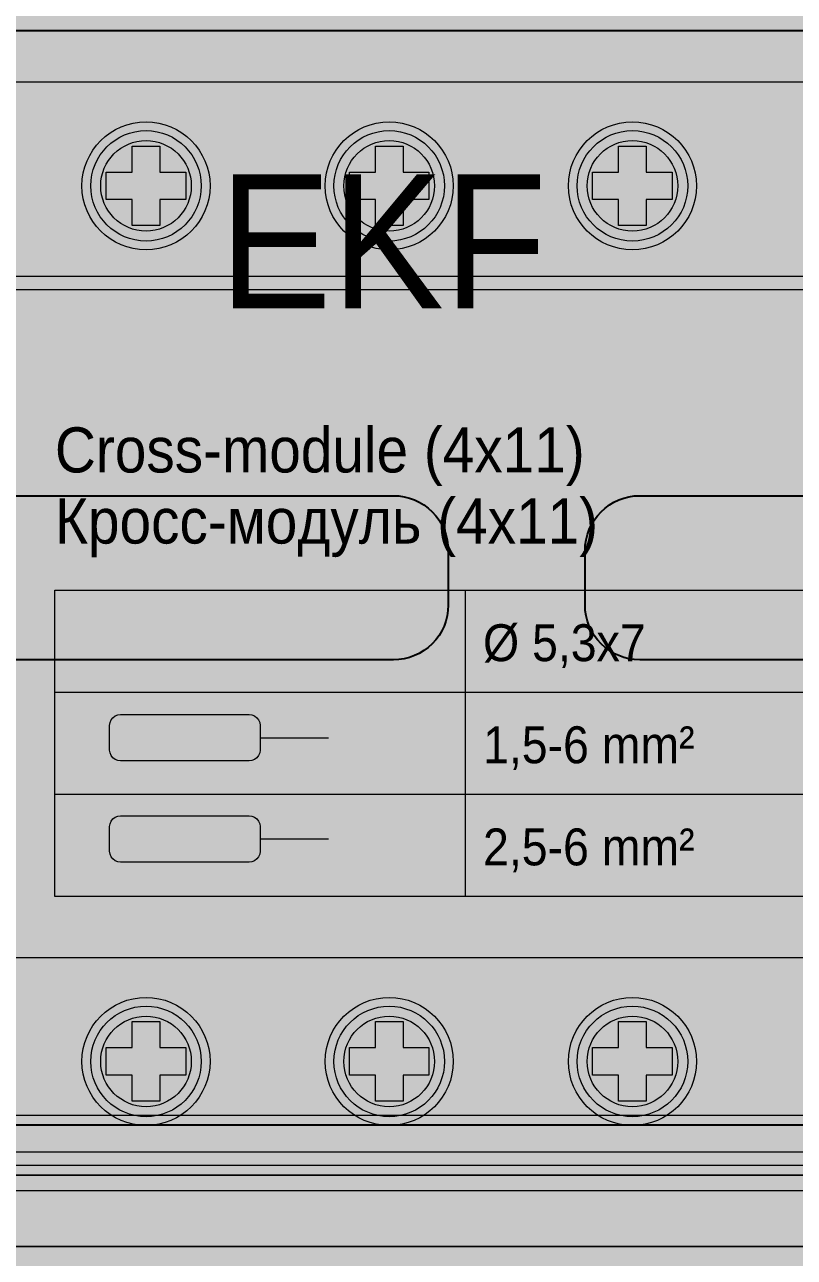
# Model space of a CAD drawing. Header units: millimetres. Extents: x 2517 to 4319, y 573 to 1664.
# Drawn here: x 2720.29 to 2748.43, y 631.24 to 676.32 of the extents above; entities that cross this region are included whole.
import ezdxf

# ---------------------------------------------------------------- set-up
doc = ezdxf.new("R2010")
doc.units = ezdxf.units.MM
for name, color, linetype, lineweight in [('EKF_DETAILS', 7, 'Continuous', 5), ('EKF_FILL', 7, 'Continuous', 5), ('EKF_LABELS', 7, 'Continuous', 5), ('EKF_TERMINALS', 7, 'Continuous', 5)]:
    doc.layers.add(name, color=color, linetype=linetype, lineweight=lineweight)
doc.styles.add('EKF_ARIAL', font='arial.ttf')

# ---------------------------------------------------------------- blocks, each defined once
blk = doc.blocks.new('*U7')
at = {"ltscale": 2}
blk.add_lwpolyline([(0, 20), (0, -20), (895.8, -20), (895.8, 20), (0, 20)], dxfattribs=at)
for points in [[(190.234, 3), (206.234, 3, -0.414214), (208.234, 1), (208.234, -1, -0.414214), (206.234, -3), (190.234, -3, -0.414214), (188.234, -1), (188.234, 1, -0.414214)], [(215.234, 3), (231.234, 3, -0.414214), (233.234, 1), (233.234, -1, -0.414214), (231.234, -3), (215.234, -3, -0.414214), (213.234, -1), (213.234, 1, -0.414214)]]:
    blk.add_lwpolyline(points, format="xyb", close=True, dxfattribs=at)
blk = doc.blocks.new('EKF_CM_4x11')
at = {"layer": 'EKF_FILL', "true_color": 0xe3e8e5}
blk.add_hatch(color=254, dxfattribs=at).paths.add_polyline_path([(105.3, 88.1), (105.611, 88.059), (105.9, 87.939), (106.149, 87.749), (106.339, 87.5), (106.459, 87.211), (106.5, 86.9), (106.5, 1.2), (106.459, 0.889), (106.339, 0.6), (106.149, 0.351), (105.9, 0.161), (105.611, 0.041), (105.3, 0), (1.2, 0), (0.889, 0.041), (0.6, 0.161), (0.351, 0.351), (0.161, 0.6), (0.041, 0.889), (0, 1.2), (0, 86.9), (0.041, 87.211), (0.161, 87.5), (0.351, 87.749), (0.6, 87.939), (0.889, 88.059), (1.2, 88.1)])
at = {"layer": 'EKF_FILL', "true_color": 0x55564e}
blk.add_hatch(color=251, dxfattribs=at).paths.add_polyline_path([(103.3, 87.7), (103.481, 87.676), (103.65, 87.606), (103.795, 87.495), (103.906, 87.35), (103.976, 87.181), (104, 87), (104, 1.4), (103.976, 1.219), (103.906, 1.05), (103.795, 0.905), (103.65, 0.794), (103.481, 0.724), (103.3, 0.7), (3.2, 0.7), (3.019, 0.724), (2.85, 0.794), (2.705, 0.905), (2.594, 1.05), (2.524, 1.219), (2.5, 1.4), (2.5, 87), (2.524, 87.181), (2.594, 87.35), (2.705, 87.495), (2.85, 87.606), (3.019, 87.676), (3.2, 87.7)])
at = {"layer": 'EKF_FILL', "true_color": 0x66665a}
blk.add_hatch(color=251, dxfattribs=at).paths.add_polyline_path([(102.1, 86.5), (102.204, 86.486), (102.3, 86.446), (102.383, 86.383), (102.446, 86.3), (102.486, 86.204), (102.5, 86.1), (102.5, 2.3), (102.486, 2.196), (102.446, 2.1), (102.383, 2.017), (102.3, 1.954), (102.204, 1.914), (102.1, 1.9), (4.4, 1.9), (4.296, 1.914), (4.2, 1.954), (4.117, 2.017), (4.054, 2.1), (4.014, 2.196), (4, 2.3), (4, 86.1), (4.014, 86.204), (4.054, 86.3), (4.117, 86.383), (4.2, 86.446), (4.296, 86.486), (4.4, 86.5)])
at = {"layer": 'EKF_FILL', "true_color": 0x8b805d}
for points in [[(100, 63.481), (100.104, 63.467), (100.2, 63.427), (100.283, 63.363), (100.346, 63.281), (100.386, 63.184), (100.4, 63.081), (100.4, 56.281), (100.386, 56.177), (100.346, 56.081), (100.283, 55.998), (100.2, 55.934), (100.104, 55.894), (100, 55.881), (6.5, 55.881), (6.396, 55.894), (6.3, 55.934), (6.217, 55.998), (6.154, 56.081), (6.114, 56.177), (6.1, 56.281), (6.1, 63.081), (6.114, 63.184), (6.154, 63.281), (6.217, 63.363), (6.3, 63.427), (6.396, 63.467), (6.5, 63.481)], [(100, 31.463), (100.104, 31.45), (100.2, 31.41), (100.283, 31.346), (100.346, 31.264), (100.386, 31.167), (100.4, 31.064), (100.4, 24.264), (100.386, 24.16), (100.346, 24.064), (100.283, 23.981), (100.2, 23.917), (100.104, 23.877), (100, 23.863), (6.5, 23.863), (6.396, 23.877), (6.3, 23.917), (6.217, 23.981), (6.154, 24.064), (6.114, 24.16), (6.1, 24.264), (6.1, 31.064), (6.114, 31.167), (6.154, 31.264), (6.217, 31.346), (6.3, 31.41), (6.396, 31.45), (6.5, 31.463)]]:
    blk.add_hatch(color=45, dxfattribs=at).paths.add_polyline_path(points)
at = {"layer": 'EKF_FILL', "true_color": 0x625f4e}
for points in [[(28.92, 59.681), (28.9, 59.375), (28.84, 59.075), (28.742, 58.785), (28.606, 58.511), (28.436, 58.256), (28.235, 58.026), (28.005, 57.824), (27.75, 57.654), (27.475, 57.519), (27.186, 57.42), (26.885, 57.361), (26.58, 57.341), (26.275, 57.361), (25.974, 57.42), (25.685, 57.519), (25.41, 57.654), (25.155, 57.824), (24.925, 58.026), (24.724, 58.256), (24.554, 58.511), (24.418, 58.785), (24.32, 59.075), (24.26, 59.375), (24.24, 59.681), (24.26, 59.986), (24.32, 60.286), (24.418, 60.576), (24.554, 60.851), (24.724, 61.105), (24.925, 61.335), (25.155, 61.537), (25.41, 61.707), (25.685, 61.842), (25.974, 61.941), (26.275, 62.001), (26.58, 62.021), (26.885, 62.001), (27.186, 61.941), (27.475, 61.842), (27.75, 61.707), (28.005, 61.537), (28.235, 61.335), (28.436, 61.105), (28.606, 60.851), (28.742, 60.576), (28.84, 60.286), (28.9, 59.986)], [(37.81, 59.681), (37.79, 59.375), (37.73, 59.075), (37.632, 58.785), (37.496, 58.511), (37.326, 58.256), (37.125, 58.026), (36.895, 57.824), (36.64, 57.654), (36.365, 57.519), (36.076, 57.42), (35.775, 57.361), (35.47, 57.341), (35.165, 57.361), (34.864, 57.42), (34.575, 57.519), (34.3, 57.654), (34.045, 57.824), (33.815, 58.026), (33.614, 58.256), (33.444, 58.511), (33.308, 58.785), (33.21, 59.075), (33.15, 59.375), (33.13, 59.681), (33.15, 59.986), (33.21, 60.286), (33.308, 60.576), (33.444, 60.851), (33.614, 61.105), (33.815, 61.335), (34.045, 61.537), (34.3, 61.707), (34.575, 61.842), (34.864, 61.941), (35.165, 62.001), (35.47, 62.021), (35.775, 62.001), (36.076, 61.941), (36.365, 61.842), (36.64, 61.707), (36.895, 61.537), (37.125, 61.335), (37.326, 61.105), (37.496, 60.851), (37.632, 60.576), (37.73, 60.286), (37.79, 59.986)], [(46.7, 59.681), (46.68, 59.375), (46.62, 59.075), (46.522, 58.785), (46.386, 58.511), (46.216, 58.256), (46.015, 58.026), (45.785, 57.824), (45.53, 57.654), (45.255, 57.519), (44.966, 57.42), (44.665, 57.361), (44.36, 57.341), (44.055, 57.361), (43.754, 57.42), (43.465, 57.519), (43.19, 57.654), (42.935, 57.824), (42.705, 58.026), (42.504, 58.256), (42.334, 58.511), (42.198, 58.785), (42.1, 59.075), (42.04, 59.375), (42.02, 59.681), (42.04, 59.986), (42.1, 60.286), (42.198, 60.576), (42.334, 60.851), (42.504, 61.105), (42.705, 61.335), (42.935, 61.537), (43.19, 61.707), (43.465, 61.842), (43.754, 61.941), (44.055, 62.001), (44.36, 62.021), (44.665, 62.001), (44.966, 61.941), (45.255, 61.842), (45.53, 61.707), (45.785, 61.537), (46.015, 61.335), (46.216, 61.105), (46.386, 60.851), (46.522, 60.576), (46.62, 60.286), (46.68, 59.986)], [(28.92, 27.664), (28.9, 27.358), (28.84, 27.058), (28.742, 26.768), (28.606, 26.494), (28.436, 26.239), (28.235, 26.009), (28.005, 25.807), (27.75, 25.637), (27.475, 25.502), (27.186, 25.403), (26.885, 25.344), (26.58, 25.324), (26.275, 25.344), (25.974, 25.403), (25.685, 25.502), (25.41, 25.637), (25.155, 25.807), (24.925, 26.009), (24.724, 26.239), (24.554, 26.494), (24.418, 26.768), (24.32, 27.058), (24.26, 27.358), (24.24, 27.664), (24.26, 27.969), (24.32, 28.269), (24.418, 28.559), (24.554, 28.834), (24.724, 29.088), (24.925, 29.318), (25.155, 29.52), (25.41, 29.69), (25.685, 29.825), (25.974, 29.924), (26.275, 29.983), (26.58, 30.004), (26.885, 29.983), (27.186, 29.924), (27.475, 29.825), (27.75, 29.69), (28.005, 29.52), (28.235, 29.318), (28.436, 29.088), (28.606, 28.834), (28.742, 28.559), (28.84, 28.269), (28.9, 27.969)], [(37.81, 27.664), (37.79, 27.358), (37.73, 27.058), (37.632, 26.768), (37.496, 26.494), (37.326, 26.239), (37.125, 26.009), (36.895, 25.807), (36.64, 25.637), (36.365, 25.502), (36.076, 25.403), (35.775, 25.344), (35.47, 25.324), (35.165, 25.344), (34.864, 25.403), (34.575, 25.502), (34.3, 25.637), (34.045, 25.807), (33.815, 26.009), (33.614, 26.239), (33.444, 26.494), (33.308, 26.768), (33.21, 27.058), (33.15, 27.358), (33.13, 27.664), (33.15, 27.969), (33.21, 28.269), (33.308, 28.559), (33.444, 28.834), (33.614, 29.088), (33.815, 29.318), (34.045, 29.52), (34.3, 29.69), (34.575, 29.825), (34.864, 29.924), (35.165, 29.983), (35.47, 30.004), (35.775, 29.983), (36.076, 29.924), (36.365, 29.825), (36.64, 29.69), (36.895, 29.52), (37.125, 29.318), (37.326, 29.088), (37.496, 28.834), (37.632, 28.559), (37.73, 28.269), (37.79, 27.969)], [(46.7, 27.664), (46.68, 27.358), (46.62, 27.058), (46.522, 26.768), (46.386, 26.494), (46.216, 26.239), (46.015, 26.009), (45.785, 25.807), (45.53, 25.637), (45.255, 25.502), (44.966, 25.403), (44.665, 25.344), (44.36, 25.324), (44.055, 25.344), (43.754, 25.403), (43.465, 25.502), (43.19, 25.637), (42.935, 25.807), (42.705, 26.009), (42.504, 26.239), (42.334, 26.494), (42.198, 26.768), (42.1, 27.058), (42.04, 27.358), (42.02, 27.664), (42.04, 27.969), (42.1, 28.269), (42.198, 28.559), (42.334, 28.834), (42.504, 29.088), (42.705, 29.318), (42.935, 29.52), (43.19, 29.69), (43.465, 29.825), (43.754, 29.924), (44.055, 29.983), (44.36, 30.004), (44.665, 29.983), (44.966, 29.924), (45.255, 29.825), (45.53, 29.69), (45.785, 29.52), (46.015, 29.318), (46.216, 29.088), (46.386, 28.834), (46.522, 28.559), (46.62, 28.269), (46.68, 27.969)]]:
    blk.add_hatch(color=251, dxfattribs=at).paths.add_polyline_path(points)
at = {"layer": 'EKF_FILL', "true_color": 0x909087}
for points in [[(28.6, 59.681), (28.583, 59.417), (28.531, 59.158), (28.446, 58.908), (28.329, 58.671), (28.183, 58.451), (28.008, 58.252), (27.81, 58.078), (27.59, 57.931), (27.353, 57.814), (27.103, 57.729), (26.844, 57.678), (26.58, 57.661), (26.316, 57.678), (26.057, 57.729), (25.807, 57.814), (25.57, 57.931), (25.35, 58.078), (25.152, 58.252), (24.977, 58.451), (24.831, 58.671), (24.714, 58.908), (24.629, 59.158), (24.577, 59.417), (24.56, 59.681), (24.577, 59.944), (24.629, 60.203), (24.714, 60.454), (24.831, 60.691), (24.977, 60.91), (25.152, 61.109), (25.35, 61.283), (25.57, 61.43), (25.807, 61.547), (26.057, 61.632), (26.316, 61.683), (26.58, 61.701), (26.844, 61.683), (27.103, 61.632), (27.353, 61.547), (27.59, 61.43), (27.81, 61.283), (28.008, 61.109), (28.183, 60.91), (28.329, 60.691), (28.446, 60.454), (28.531, 60.203), (28.583, 59.944)], [(37.49, 59.681), (37.473, 59.417), (37.421, 59.158), (37.336, 58.908), (37.219, 58.671), (37.073, 58.451), (36.898, 58.252), (36.7, 58.078), (36.48, 57.931), (36.243, 57.814), (35.993, 57.729), (35.734, 57.678), (35.47, 57.661), (35.206, 57.678), (34.947, 57.729), (34.697, 57.814), (34.46, 57.931), (34.24, 58.078), (34.042, 58.252), (33.867, 58.451), (33.721, 58.671), (33.604, 58.908), (33.519, 59.158), (33.467, 59.417), (33.45, 59.681), (33.467, 59.944), (33.519, 60.203), (33.604, 60.454), (33.721, 60.691), (33.867, 60.91), (34.042, 61.109), (34.24, 61.283), (34.46, 61.43), (34.697, 61.547), (34.947, 61.632), (35.206, 61.683), (35.47, 61.701), (35.734, 61.683), (35.993, 61.632), (36.243, 61.547), (36.48, 61.43), (36.7, 61.283), (36.898, 61.109), (37.073, 60.91), (37.219, 60.691), (37.336, 60.454), (37.421, 60.203), (37.473, 59.944)], [(46.38, 59.681), (46.363, 59.417), (46.311, 59.158), (46.226, 58.908), (46.109, 58.671), (45.963, 58.451), (45.788, 58.252), (45.59, 58.078), (45.37, 57.931), (45.133, 57.814), (44.883, 57.729), (44.624, 57.678), (44.36, 57.661), (44.096, 57.678), (43.837, 57.729), (43.587, 57.814), (43.35, 57.931), (43.13, 58.078), (42.932, 58.252), (42.757, 58.451), (42.611, 58.671), (42.494, 58.908), (42.409, 59.158), (42.357, 59.417), (42.34, 59.681), (42.357, 59.944), (42.409, 60.203), (42.494, 60.454), (42.611, 60.691), (42.757, 60.91), (42.932, 61.109), (43.13, 61.283), (43.35, 61.43), (43.587, 61.547), (43.837, 61.632), (44.096, 61.683), (44.36, 61.701), (44.624, 61.683), (44.883, 61.632), (45.133, 61.547), (45.37, 61.43), (45.59, 61.283), (45.788, 61.109), (45.963, 60.91), (46.109, 60.691), (46.226, 60.454), (46.311, 60.203), (46.363, 59.944)], [(28.6, 27.664), (28.583, 27.4), (28.531, 27.141), (28.446, 26.89), (28.329, 26.654), (28.183, 26.434), (28.008, 26.235), (27.81, 26.061), (27.59, 25.914), (27.353, 25.797), (27.103, 25.712), (26.844, 25.661), (26.58, 25.643), (26.316, 25.661), (26.057, 25.712), (25.807, 25.797), (25.57, 25.914), (25.35, 26.061), (25.152, 26.235), (24.977, 26.434), (24.831, 26.654), (24.714, 26.89), (24.629, 27.141), (24.577, 27.4), (24.56, 27.664), (24.577, 27.927), (24.629, 28.186), (24.714, 28.437), (24.831, 28.674), (24.977, 28.893), (25.152, 29.092), (25.35, 29.266), (25.57, 29.413), (25.807, 29.53), (26.057, 29.615), (26.316, 29.666), (26.58, 29.684), (26.844, 29.666), (27.103, 29.615), (27.353, 29.53), (27.59, 29.413), (27.81, 29.266), (28.008, 29.092), (28.183, 28.893), (28.329, 28.674), (28.446, 28.437), (28.531, 28.186), (28.583, 27.927)], [(37.49, 27.664), (37.473, 27.4), (37.421, 27.141), (37.336, 26.89), (37.219, 26.654), (37.073, 26.434), (36.898, 26.235), (36.7, 26.061), (36.48, 25.914), (36.243, 25.797), (35.993, 25.712), (35.734, 25.661), (35.47, 25.643), (35.206, 25.661), (34.947, 25.712), (34.697, 25.797), (34.46, 25.914), (34.24, 26.061), (34.042, 26.235), (33.867, 26.434), (33.721, 26.654), (33.604, 26.89), (33.519, 27.141), (33.467, 27.4), (33.45, 27.664), (33.467, 27.927), (33.519, 28.186), (33.604, 28.437), (33.721, 28.674), (33.867, 28.893), (34.042, 29.092), (34.24, 29.266), (34.46, 29.413), (34.697, 29.53), (34.947, 29.615), (35.206, 29.666), (35.47, 29.684), (35.734, 29.666), (35.993, 29.615), (36.243, 29.53), (36.48, 29.413), (36.7, 29.266), (36.898, 29.092), (37.073, 28.893), (37.219, 28.674), (37.336, 28.437), (37.421, 28.186), (37.473, 27.927)], [(46.38, 27.664), (46.363, 27.4), (46.311, 27.141), (46.226, 26.89), (46.109, 26.654), (45.963, 26.434), (45.788, 26.235), (45.59, 26.061), (45.37, 25.914), (45.133, 25.797), (44.883, 25.712), (44.624, 25.661), (44.36, 25.643), (44.096, 25.661), (43.837, 25.712), (43.587, 25.797), (43.35, 25.914), (43.13, 26.061), (42.932, 26.235), (42.757, 26.434), (42.611, 26.654), (42.494, 26.89), (42.409, 27.141), (42.357, 27.4), (42.34, 27.664), (42.357, 27.927), (42.409, 28.186), (42.494, 28.437), (42.611, 28.674), (42.757, 28.893), (42.932, 29.092), (43.13, 29.266), (43.35, 29.413), (43.587, 29.53), (43.837, 29.615), (44.096, 29.666), (44.36, 29.684), (44.624, 29.666), (44.883, 29.615), (45.133, 29.53), (45.37, 29.413), (45.59, 29.266), (45.788, 29.092), (45.963, 28.893), (46.109, 28.674), (46.226, 28.437), (46.311, 28.186), (46.363, 27.927)]]:
    blk.add_hatch(color=252, dxfattribs=at).paths.add_polyline_path(points)
at = {"layer": 'EKF_FILL', "true_color": 0x797d75}
for points in [[(28.236, 59.681), (28.222, 59.464), (28.18, 59.252), (28.11, 59.047), (28.014, 58.852), (27.894, 58.672), (27.751, 58.509), (27.588, 58.366), (27.408, 58.246), (27.214, 58.15), (27.009, 58.081), (26.796, 58.038), (26.58, 58.024), (26.364, 58.038), (26.151, 58.081), (25.946, 58.15), (25.752, 58.246), (25.572, 58.366), (25.409, 58.509), (25.266, 58.672), (25.146, 58.852), (25.05, 59.047), (24.98, 59.252), (24.938, 59.464), (24.924, 59.681), (24.938, 59.897), (24.98, 60.109), (25.05, 60.314), (25.146, 60.509), (25.266, 60.689), (25.409, 60.852), (25.572, 60.995), (25.752, 61.115), (25.946, 61.211), (26.151, 61.281), (26.364, 61.323), (26.58, 61.337), (26.796, 61.323), (27.009, 61.281), (27.214, 61.211), (27.408, 61.115), (27.588, 60.995), (27.751, 60.852), (27.894, 60.689), (28.014, 60.509), (28.11, 60.314), (28.18, 60.109), (28.222, 59.897)], [(37.126, 59.681), (37.112, 59.464), (37.07, 59.252), (37, 59.047), (36.904, 58.852), (36.784, 58.672), (36.641, 58.509), (36.478, 58.366), (36.298, 58.246), (36.104, 58.15), (35.899, 58.081), (35.686, 58.038), (35.47, 58.024), (35.254, 58.038), (35.041, 58.081), (34.836, 58.15), (34.642, 58.246), (34.462, 58.366), (34.299, 58.509), (34.156, 58.672), (34.036, 58.852), (33.94, 59.047), (33.87, 59.252), (33.828, 59.464), (33.814, 59.681), (33.828, 59.897), (33.87, 60.109), (33.94, 60.314), (34.036, 60.509), (34.156, 60.689), (34.299, 60.852), (34.462, 60.995), (34.642, 61.115), (34.836, 61.211), (35.041, 61.281), (35.254, 61.323), (35.47, 61.337), (35.686, 61.323), (35.899, 61.281), (36.104, 61.211), (36.298, 61.115), (36.478, 60.995), (36.641, 60.852), (36.784, 60.689), (36.904, 60.509), (37, 60.314), (37.07, 60.109), (37.112, 59.897)], [(46.016, 59.681), (46.002, 59.464), (45.96, 59.252), (45.89, 59.047), (45.794, 58.852), (45.674, 58.672), (45.531, 58.509), (45.368, 58.366), (45.188, 58.246), (44.994, 58.15), (44.789, 58.081), (44.576, 58.038), (44.36, 58.024), (44.144, 58.038), (43.931, 58.081), (43.726, 58.15), (43.532, 58.246), (43.352, 58.366), (43.189, 58.509), (43.046, 58.672), (42.926, 58.852), (42.83, 59.047), (42.76, 59.252), (42.718, 59.464), (42.704, 59.681), (42.718, 59.897), (42.76, 60.109), (42.83, 60.314), (42.926, 60.509), (43.046, 60.689), (43.189, 60.852), (43.352, 60.995), (43.532, 61.115), (43.726, 61.211), (43.931, 61.281), (44.144, 61.323), (44.36, 61.337), (44.576, 61.323), (44.789, 61.281), (44.994, 61.211), (45.188, 61.115), (45.368, 60.995), (45.531, 60.852), (45.674, 60.689), (45.794, 60.509), (45.89, 60.314), (45.96, 60.109), (46.002, 59.897)], [(28.236, 27.664), (28.222, 27.447), (28.18, 27.235), (28.11, 27.03), (28.014, 26.835), (27.894, 26.655), (27.751, 26.492), (27.588, 26.349), (27.408, 26.229), (27.214, 26.133), (27.009, 26.064), (26.796, 26.021), (26.58, 26.007), (26.364, 26.021), (26.151, 26.064), (25.946, 26.133), (25.752, 26.229), (25.572, 26.349), (25.409, 26.492), (25.266, 26.655), (25.146, 26.835), (25.05, 27.03), (24.98, 27.235), (24.938, 27.447), (24.924, 27.664), (24.938, 27.88), (24.98, 28.092), (25.05, 28.297), (25.146, 28.492), (25.266, 28.672), (25.409, 28.835), (25.572, 28.978), (25.752, 29.098), (25.946, 29.194), (26.151, 29.263), (26.364, 29.306), (26.58, 29.32), (26.796, 29.306), (27.009, 29.263), (27.214, 29.194), (27.408, 29.098), (27.588, 28.978), (27.751, 28.835), (27.894, 28.672), (28.014, 28.492), (28.11, 28.297), (28.18, 28.092), (28.222, 27.88)], [(37.126, 27.664), (37.112, 27.447), (37.07, 27.235), (37, 27.03), (36.904, 26.835), (36.784, 26.655), (36.641, 26.492), (36.478, 26.349), (36.298, 26.229), (36.104, 26.133), (35.899, 26.064), (35.686, 26.021), (35.47, 26.007), (35.254, 26.021), (35.041, 26.064), (34.836, 26.133), (34.642, 26.229), (34.462, 26.349), (34.299, 26.492), (34.156, 26.655), (34.036, 26.835), (33.94, 27.03), (33.87, 27.235), (33.828, 27.447), (33.814, 27.664), (33.828, 27.88), (33.87, 28.092), (33.94, 28.297), (34.036, 28.492), (34.156, 28.672), (34.299, 28.835), (34.462, 28.978), (34.642, 29.098), (34.836, 29.194), (35.041, 29.263), (35.254, 29.306), (35.47, 29.32), (35.686, 29.306), (35.899, 29.263), (36.104, 29.194), (36.298, 29.098), (36.478, 28.978), (36.641, 28.835), (36.784, 28.672), (36.904, 28.492), (37, 28.297), (37.07, 28.092), (37.112, 27.88)], [(46.016, 27.664), (46.002, 27.447), (45.96, 27.235), (45.89, 27.03), (45.794, 26.835), (45.674, 26.655), (45.531, 26.492), (45.368, 26.349), (45.188, 26.229), (44.994, 26.133), (44.789, 26.064), (44.576, 26.021), (44.36, 26.007), (44.144, 26.021), (43.931, 26.064), (43.726, 26.133), (43.532, 26.229), (43.352, 26.349), (43.189, 26.492), (43.046, 26.655), (42.926, 26.835), (42.83, 27.03), (42.76, 27.235), (42.718, 27.447), (42.704, 27.664), (42.718, 27.88), (42.76, 28.092), (42.83, 28.297), (42.926, 28.492), (43.046, 28.672), (43.189, 28.835), (43.352, 28.978), (43.532, 29.098), (43.726, 29.194), (43.931, 29.263), (44.144, 29.306), (44.36, 29.32), (44.576, 29.306), (44.789, 29.263), (44.994, 29.194), (45.188, 29.098), (45.368, 28.978), (45.531, 28.835), (45.674, 28.672), (45.794, 28.492), (45.89, 28.297), (45.96, 28.092), (46.002, 27.88)]]:
    blk.add_hatch(color=8, dxfattribs=at).paths.add_polyline_path(points)
at = {"layer": 'EKF_FILL', "true_color": 0x454a40}
blk.add_hatch(color=69, dxfattribs=at).paths.add_polyline_path([(22.45, 61.2), (84.05, 61.2), (84.05, 31.7), (22.45, 31.7)])
at = {"layer": 'EKF_FILL', "true_color": 0x40473f}
for points in [[(26.075, 61.135), (27.085, 61.135), (27.085, 60.186), (28.034, 60.186), (28.034, 59.176), (27.085, 59.176), (27.085, 58.226), (26.075, 58.226), (26.075, 59.176), (25.126, 59.176), (25.126, 60.186), (26.075, 60.186)], [(34.965, 61.135), (35.975, 61.135), (35.975, 60.186), (36.924, 60.186), (36.924, 59.176), (35.975, 59.176), (35.975, 58.226), (34.965, 58.226), (34.965, 59.176), (34.016, 59.176), (34.016, 60.186), (34.965, 60.186)], [(43.855, 61.135), (44.865, 61.135), (44.865, 60.186), (45.814, 60.186), (45.814, 59.176), (44.865, 59.176), (44.865, 58.226), (43.855, 58.226), (43.855, 59.176), (42.906, 59.176), (42.906, 60.186), (43.855, 60.186)], [(26.075, 29.118), (27.085, 29.118), (27.085, 28.169), (28.034, 28.169), (28.034, 27.159), (27.085, 27.159), (27.085, 26.209), (26.075, 26.209), (26.075, 27.159), (25.126, 27.159), (25.126, 28.169), (26.075, 28.169)], [(34.965, 29.118), (35.975, 29.118), (35.975, 28.169), (36.924, 28.169), (36.924, 27.159), (35.975, 27.159), (35.975, 26.209), (34.965, 26.209), (34.965, 27.159), (34.016, 27.159), (34.016, 28.169), (34.965, 28.169)], [(43.855, 29.118), (44.865, 29.118), (44.865, 28.169), (45.814, 28.169), (45.814, 27.159), (44.865, 27.159), (44.865, 26.209), (43.855, 26.209), (43.855, 27.159), (42.906, 27.159), (42.906, 28.169), (43.855, 28.169)]]:
    blk.add_hatch(color=69, dxfattribs=at).paths.add_polyline_path(points)
at = {"layer": 'EKF_FILL', "true_color": 0xbe3939}
blk.add_hatch(color=15, dxfattribs=at).paths.add_polyline_path([(23.25, 60.2), (28.05, 60.2), (28.05, 54.7), (23.25, 54.7)])
at = {"layer": 'EKF_FILL', "true_color": 0xf8f8ee}
for points in [[(23.95, 55.4), (24.35, 59.5), (25.25, 59.5)], [(23.95, 55.4), (25.85, 59.5), (26.75, 59.5)], [(23.95, 55.4), (27.35, 58.6), (27.35, 57.7)], [(23.95, 55.4), (27.35, 56.9), (27.35, 56.1)]]:
    blk.add_hatch(color=7, dxfattribs=at).paths.add_polyline_path(points)
at = {"layer": 'EKF_FILL', "true_color": 0x383e35}
blk.add_hatch(color=250, dxfattribs=at).paths.add_polyline_path([(3.1, 25.5), (103.4, 25.5), (103.4, 24), (3.1, 24)])
at = {"layer": 'EKF_FILL', "true_color": 0x343930}
blk.add_hatch(color=250, dxfattribs=at).paths.add_polyline_path([(1, 23.5), (105.5, 23.5), (105.5, 20.9), (1, 20.9)])
at = {"layer": 'EKF_DETAILS', "color": 254, "lineweight": 5, "true_color": 0xe7eae0}
for p, q in [((38.25, 44.9), (38.25, 33.7)), ((23.25, 41.167), (83.25, 41.167)), ((30.75, 39.5), (33.25, 39.5)), ((23.25, 37.433), (83.25, 37.433)), ((30.75, 35.8), (33.25, 35.8))]:
    blk.add_line(p, q, dxfattribs=at)
at = {"layer": 'EKF_DETAILS', "color": 252, "lineweight": 5, "true_color": 0x9a9d8e}
blk.add_line((4, 25.7), (102.5, 25.7), dxfattribs=at)
at = {"layer": 'EKF_DETAILS', "color": 252, "lineweight": 5, "true_color": 0x8b9083}
blk.add_line((3, 22.95), (103.5, 22.95), dxfattribs=at)
at = {"layer": 'EKF_DETAILS', "color": 250, "lineweight": 5, "true_color": 0x30372f}
for points in [[(103.2, 23.5), (3.3, 23.5), (3.132, 23.522), (2.975, 23.587), (2.84, 23.69), (2.737, 23.825), (2.672, 23.982), (2.65, 24.15), (2.65, 67.45), (2.672, 67.618), (2.737, 67.775), (2.84, 67.91), (2.975, 68.013), (3.132, 68.078), (3.3, 68.1), (103.2, 68.1)], [(103.2, 1), (3.3, 1), (3.132, 1.022), (2.975, 1.087), (2.84, 1.19), (2.737, 1.325), (2.672, 1.482), (2.65, 1.65), (2.65, 20.25), (2.672, 20.418), (2.737, 20.575), (2.84, 20.71), (2.975, 20.813), (3.132, 20.878), (3.3, 20.9), (103.2, 20.9)]]:
    blk.add_lwpolyline(points, dxfattribs=at)
at = {"layer": 'EKF_DETAILS', "color": 254, "lineweight": 5, "true_color": 0xe7eae0}
for points in [[(23.25, 44.9), (83.25, 44.9), (83.25, 33.7), (23.25, 33.7)], [(30.35, 40.35), (30.454, 40.336), (30.55, 40.296), (30.633, 40.233), (30.696, 40.15), (30.736, 40.054), (30.75, 39.95), (30.75, 39.05), (30.736, 38.946), (30.696, 38.85), (30.633, 38.767), (30.55, 38.704), (30.454, 38.664), (30.35, 38.65), (25.65, 38.65), (25.546, 38.664), (25.45, 38.704), (25.367, 38.767), (25.304, 38.85), (25.264, 38.946), (25.25, 39.05), (25.25, 39.95), (25.264, 40.054), (25.304, 40.15), (25.367, 40.233), (25.45, 40.296), (25.546, 40.336), (25.65, 40.35)], [(30.35, 36.65), (30.454, 36.636), (30.55, 36.596), (30.633, 36.533), (30.696, 36.45), (30.736, 36.354), (30.75, 36.25), (30.75, 35.35), (30.736, 35.246), (30.696, 35.15), (30.633, 35.067), (30.55, 35.004), (30.454, 34.964), (30.35, 34.95), (25.65, 34.95), (25.546, 34.964), (25.45, 35.004), (25.367, 35.067), (25.304, 35.15), (25.264, 35.246), (25.25, 35.35), (25.25, 36.25), (25.264, 36.354), (25.304, 36.45), (25.367, 36.533), (25.45, 36.596), (25.546, 36.636), (25.65, 36.65)]]:
    blk.add_lwpolyline(points, close=True, dxfattribs=at)
at = {"layer": 'EKF_DETAILS', "color": 250, "lineweight": 5, "true_color": 0x292f28}
blk.add_lwpolyline([(1, 23.5), (105.5, 23.5), (105.5, 20.9), (1, 20.9)], close=True, dxfattribs=at)
at = {"layer": 'EKF_TERMINALS', "color": 33, "lineweight": 5, "true_color": 0xb1a078}
for p, q in [((6.6, 56.381), (99.9, 56.381)), ((6.6, 24.363), (99.9, 24.363))]:
    blk.add_line(p, q, dxfattribs=at)
at = {"layer": 'EKF_TERMINALS', "color": 59, "lineweight": 5, "true_color": 0x4b4e3f}
for points in [[(100, 55.881), (6.5, 55.881), (6.396, 55.894), (6.3, 55.934), (6.217, 55.998), (6.154, 56.081), (6.114, 56.177), (6.1, 56.281), (6.1, 63.081), (6.114, 63.184), (6.154, 63.281), (6.217, 63.363), (6.3, 63.427), (6.396, 63.467), (6.5, 63.481), (100, 63.481)], [(100, 23.863), (6.5, 23.863), (6.396, 23.877), (6.3, 23.917), (6.217, 23.981), (6.154, 24.064), (6.114, 24.16), (6.1, 24.264), (6.1, 31.064), (6.114, 31.167), (6.154, 31.264), (6.217, 31.346), (6.3, 31.41), (6.396, 31.45), (6.5, 31.463), (100, 31.463)]]:
    blk.add_lwpolyline(points, dxfattribs=at)
at = {"layer": 'EKF_TERMINALS', "color": 250, "lineweight": 5, "true_color": 0x333a33}
for points in [[(26.075, 61.135), (27.085, 61.135), (27.085, 60.186), (28.034, 60.186), (28.034, 59.176), (27.085, 59.176), (27.085, 58.226), (26.075, 58.226), (26.075, 59.176), (25.126, 59.176), (25.126, 60.186), (26.075, 60.186)], [(34.965, 61.135), (35.975, 61.135), (35.975, 60.186), (36.924, 60.186), (36.924, 59.176), (35.975, 59.176), (35.975, 58.226), (34.965, 58.226), (34.965, 59.176), (34.016, 59.176), (34.016, 60.186), (34.965, 60.186)], [(43.855, 61.135), (44.865, 61.135), (44.865, 60.186), (45.814, 60.186), (45.814, 59.176), (44.865, 59.176), (44.865, 58.226), (43.855, 58.226), (43.855, 59.176), (42.906, 59.176), (42.906, 60.186), (43.855, 60.186)], [(26.075, 29.118), (27.085, 29.118), (27.085, 28.169), (28.034, 28.169), (28.034, 27.159), (27.085, 27.159), (27.085, 26.209), (26.075, 26.209), (26.075, 27.159), (25.126, 27.159), (25.126, 28.169), (26.075, 28.169)], [(34.965, 29.118), (35.975, 29.118), (35.975, 28.169), (36.924, 28.169), (36.924, 27.159), (35.975, 27.159), (35.975, 26.209), (34.965, 26.209), (34.965, 27.159), (34.016, 27.159), (34.016, 28.169), (34.965, 28.169)], [(43.855, 29.118), (44.865, 29.118), (44.865, 28.169), (45.814, 28.169), (45.814, 27.159), (44.865, 27.159), (44.865, 26.209), (43.855, 26.209), (43.855, 27.159), (42.906, 27.159), (42.906, 28.169), (43.855, 28.169)]]:
    blk.add_lwpolyline(points, close=True, dxfattribs=at)
at = {"layer": 'EKF_TERMINALS', "color": 250, "lineweight": 5, "true_color": 0x383a35}
for centre, radius in [((26.58, 59.681), 2.34), ((35.47, 59.681), 2.34), ((44.36, 59.681), 2.34), ((26.58, 59.681), 2.02), ((26.58, 59.681), 1.656), ((35.47, 59.681), 2.02), ((35.47, 59.681), 1.656), ((44.36, 59.681), 2.02), ((44.36, 59.681), 1.656), ((26.58, 27.664), 2.34), ((35.47, 27.664), 2.34), ((44.36, 27.664), 2.34), ((26.58, 27.664), 2.02), ((26.58, 27.664), 1.656), ((35.47, 27.664), 2.02), ((35.47, 27.664), 1.656), ((44.36, 27.664), 2.02), ((44.36, 27.664), 1.656)]:
    blk.add_circle(centre, radius, dxfattribs=at)
at = {"layer": 'EKF_LABELS', "color": 7, "true_color": 0xf5f5ef, "style": 'EKF_ARIAL', "width": 0.9}
for s, height, p in [('EKF', 4.9, (29.25, 55.2)), ('Cross-module (4x11)', 1.65, (23.25, 49.2)), ('Кросс-модуль (4x11)', 1.65, (23.25, 46.6)), ('Ø 5,3x7', 1.35, (38.9, 42.3)), ('1,5-6 mm²', 1.35, (38.9, 38.567)), ('2,5-6 mm²', 1.35, (38.9, 34.833))]:
    blk.add_text(s, height=height, dxfattribs=at).set_placement(p)
blk = doc.blocks.new('*U41')
blk.add_blockref('EKF_CM_4x11', (0, 0))

msp = doc.modelspace()

# ---------------------------------------------------------------- block references
msp.add_blockref('*U41', (2698.15, 610.74))
at = {"color": 1}
msp.add_blockref('*U7', (2527.543, 656.09), dxfattribs=at)

doc.saveas('drawing.dxf')
